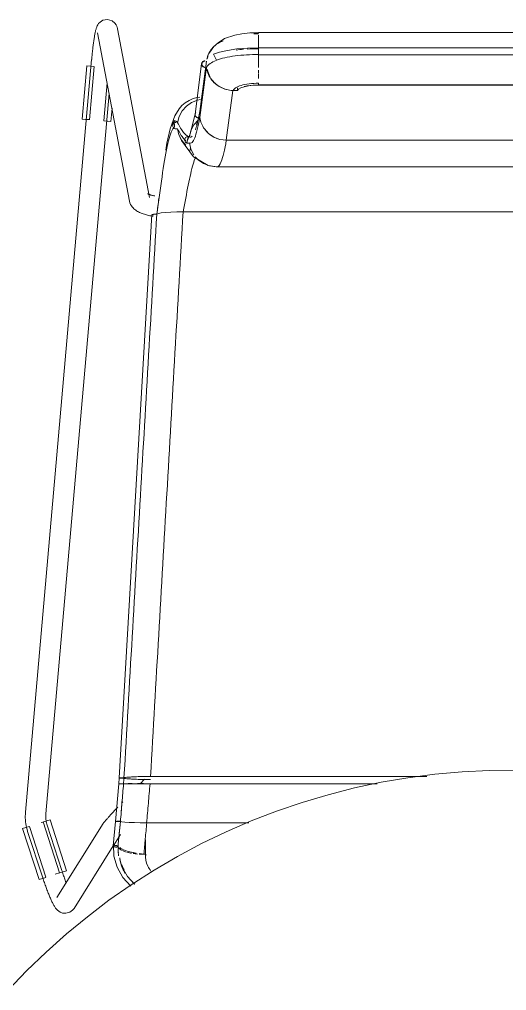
# Model space of a CAD drawing. Header units: millimetres. Extents: x 155927 to 295199, y -4084 to 97293.
# Drawn here: x 156995 to 157282, y 31478 to 32050 of the extents above; entities that cross this region are included whole.
import ezdxf

# ---------------------------------------------------------------- set-up
doc = ezdxf.new("R2010")
doc.units = ezdxf.units.MM
doc.header["$MEASUREMENT"] = 0
doc.layers.add('I-FURN', color=8, linetype='CONTINUOUS', lineweight=9)

msp = doc.modelspace()

# ---------------------------------------------------------------- linework, layer by layer
at = {"layer": 'I-FURN'}
for p, q in [((157044.49, 32049.49), (157042.84, 32048.45)), ((157047.25, 32049.97), (157044.49, 32049.49)), ((157050, 32049.14), (157047.25, 32049.97)), ((157050, 32049.14), (157051.58, 32047.81)), ((157040.22, 32043.36), (157040.12, 32042.93)), ((157040.33, 32043.77), (157040.22, 32043.36)), ((157040.43, 32044.18), (157040.33, 32043.77)), ((157040.55, 32044.57), (157040.43, 32044.18)), ((157040.67, 32044.97), (157040.55, 32044.57)), ((157040.82, 32045.37), (157040.67, 32044.97)), ((157040.98, 32045.8), (157040.82, 32045.37)), ((157041.2, 32046.28), (157040.98, 32045.8)), ((157041.5, 32046.84), (157041.2, 32046.28)), ((157041.98, 32047.54), (157041.5, 32046.84)), ((157042.84, 32048.45), (157041.98, 32047.54)), ((157051.58, 32047.81), (157052.33, 32046.73)), ((157052.33, 32046.73), (157052.7, 32045.93)), ((157052.7, 32045.93), (157052.92, 32045.31)), ((157052.92, 32045.31), (157053.05, 32044.8)), ((157053.05, 32044.8), (157053.14, 32044.38)), ((157071.95, 31945.09), (157053.14, 32044.38)), ((157039.18, 32037.7), (157039.09, 32037.08)), ((157039.27, 32038.3), (157039.18, 32037.7)), ((157039.36, 32038.89), (157039.27, 32038.3)), ((157039.46, 32039.46), (157039.36, 32038.89)), ((157039.55, 32040.01), (157039.46, 32039.46)), ((157039.64, 32040.54), (157039.55, 32040.01)), ((157039.74, 32041.06), (157039.64, 32040.54)), ((157039.83, 32041.55), (157039.74, 32041.06)), ((157039.93, 32042.03), (157039.83, 32041.55)), ((157040.02, 32042.49), (157039.93, 32042.03)), ((157040.12, 32042.93), (157040.02, 32042.49)), ((157041.35, 32042.14), (157060.16, 31942.85)), ((157116.11, 32038.66), (157112.23, 32036.27)), ((157122.16, 32040.78), (157116.11, 32038.66)), ((157126.19, 32041.57), (157122.16, 32040.78)), ((157131.02, 32042.08), (157126.19, 32041.57)), ((157136.05, 32042.19), (157131.02, 32042.08)), ((157136.05, 32042.19), (157136.05, 32042.02)), ((157430.9, 32042.19), (157136.05, 32042.19)), ((157136.05, 32041.89), (157136.05, 32042.17)), ((157136.05, 32038.95), (157136.05, 32040.7)), ((157136.05, 32036.09), (157136.05, 32038.67)), ((157038.48, 32032.36), (157038.4, 32031.65)), ((157038.57, 32033.07), (157038.48, 32032.36)), ((157038.65, 32033.77), (157038.57, 32033.07)), ((157038.74, 32034.46), (157038.65, 32033.77)), ((157038.82, 32035.14), (157038.74, 32034.46)), ((157038.91, 32035.8), (157038.82, 32035.14)), ((157039, 32036.45), (157038.91, 32035.8)), ((157039.09, 32037.08), (157039, 32036.45)), ((157109.75, 32033.97), (157107.08, 32030.07)), ((157112.23, 32036.27), (157109.75, 32033.97)), ((157123.38, 32032.57), (157117.76, 32031.73)), ((157129.5, 32033.06), (157123.38, 32032.57)), ((157136.05, 32033.15), (157129.5, 32033.06)), ((157136.05, 32035.94), (157136.05, 32032.91)), ((157136.05, 32032.91), (157136.05, 32035.92)), ((157430.9, 32033.15), (157136.05, 32033.15)), ((157136.05, 32029.3), (157136.05, 32033.15)), ((157136.05, 32033.15), (157136.05, 32033.09)), ((157136.05, 32033.09), (157136.05, 32032.89)), ((157136.05, 32032.89), (157136.05, 32032.58)), ((157136.05, 32032.58), (157136.05, 32032.19)), ((157136.05, 32032.19), (157136.05, 32031.74)), ((157037.87, 32026.3), (156998.92, 31582.97)), ((157037.88, 32026.45), (157037.87, 32026.3)), ((157037.95, 32027.21), (157037.88, 32026.45)), ((157038.02, 32027.96), (157037.95, 32027.21)), ((157038.09, 32028.7), (157038.02, 32027.96)), ((157038.17, 32029.45), (157038.09, 32028.7)), ((157038.25, 32030.19), (157038.17, 32029.45)), ((157038.32, 32030.92), (157038.25, 32030.19)), ((157038.4, 32031.65), (157038.32, 32030.92)), ((157107.08, 32030.07), (157106.98, 32029.88)), ((157113.07, 32030.63), (157109.62, 32029.47)), ((157109.62, 32029.47), (157111.38, 32025.93)), ((157117.76, 32031.73), (157113.07, 32030.63)), ((157136.05, 32031.74), (157136.05, 32031.25)), ((157136.05, 32031.25), (157136.05, 32030.75)), ((157136.05, 32030.75), (157136.05, 32030.28)), ((157136.05, 32030.28), (157136.05, 32029.86)), ((157136.05, 32029.86), (157136.05, 32029.53)), ((157136.05, 32029.53), (157136.05, 32029.3)), ((157136.05, 32029.22), (157136.05, 32025.41)), ((157136.05, 32025.41), (157136.05, 32029.22)), ((157136.05, 32029.19), (157430.9, 32029.19)), ((157032.3, 31991.28), (157035.06, 32022.69)), ((157035.06, 32022.69), (157037.1, 32022.51)), ((157036.53, 31990.91), (157039.29, 32022.32)), ((157037.1, 32022.51), (157039.16, 32022.33)), ((157102.59, 32023.88), (157098.74, 31994.11)), ((157105.41, 32021.9), (157101.57, 31992.2)), ((157105.43, 32025.44), (157101.59, 31995.75)), ((157104.98, 32021.91), (157104.66, 32019.47)), ((157136.05, 32021.66), (157136.05, 32025.21)), ((157136.05, 32018.19), (157136.05, 32020.03)), ((157136.05, 32015.2), (157136.05, 32017.67)), ((157046.95, 32012.64), (157044.98, 31990.16)), ((157123.69, 32009.7), (157123.69, 32008.03)), ((157123.69, 32009.7), (157123.69, 32008.05)), ((157123.69, 32008.03), (157124.33, 32008.89)), ((157124.33, 32008.89), (157125.68, 32009.68)), ((157125.68, 32009.68), (157127.67, 32010.35)), ((157127.67, 32010.35), (157130.16, 32010.86)), ((157130.16, 32010.86), (157133.01, 32011.18)), ((157133.01, 32011.18), (157136.05, 32011.29)), ((157136.05, 32011.35), (157136.05, 32011.94)), ((157430.9, 32011.35), (157136.05, 32011.35)), ((157136.05, 32011.29), (157430.9, 32011.29)), ((157010.88, 31581.92), (157048.16, 32006.27)), ((157097.55, 32003.3), (157095.18, 32002.27)), ((157100.05, 32003.96), (157097.55, 32003.3)), ((157101.47, 32004.11), (157100.05, 32003.96)), ((157117.12, 31978.82), (157120.98, 32008.1)), ((157120.98, 32008.1), (157123.69, 32008.03)), ((157049.21, 31989.79), (157049.9, 31997.69)), ((157091, 31999.21), (157089.27, 31997.25)), ((157092.98, 32000.89), (157091, 31999.21)), ((157093.59, 31998.87), (157091.11, 31996.04)), ((157095.18, 32002.27), (157092.98, 32000.89)), ((157096.68, 32001.04), (157093.59, 31998.87)), ((157100.19, 32002.45), (157096.68, 32001.04)), ((157101.93, 32002.81), (157100.19, 32002.45)), ((157100.2, 32002.44), (157101.94, 32002.81)), ((157086.76, 31993.13), (157084.09, 31985.51)), ((157089.27, 31997.25), (157086.76, 31993.13)), ((157089.37, 31992.72), (157088.47, 31989.09)), ((157091.11, 31996.04), (157089.37, 31992.72)), ((157098.75, 31994.19), (157095.79, 31982.57)), ((157098.79, 31994.34), (157098.72, 31993.87)), ((157098.72, 31993.87), (157098.79, 31993.41)), ((157098.98, 31994.78), (157098.79, 31994.34)), ((157098.79, 31993.41), (157098.98, 31992.96)), ((157099.27, 31995.17), (157098.98, 31994.78)), ((157098.98, 31992.96), (157099.28, 31992.58)), ((157099.28, 31992.58), (157099.66, 31992.28)), ((157099.66, 31992.28), (157100.11, 31992.09)), ((157100.11, 31992.09), (157100.6, 31992.01)), ((157100.34, 31990.24), (157101.71, 31996.53)), ((157100.6, 31992.01), (157101.1, 31992.05)), ((157034.34, 31991.1), (157032.3, 31991.28)), ((157036.4, 31990.92), (157034.34, 31991.1)), ((157047.16, 31989.97), (157045.1, 31990.15)), ((157049.21, 31989.79), (157047.16, 31989.97)), ((157085.67, 31987.88), (157085.59, 31987.39)), ((157085.59, 31987.39), (157085.65, 31986.9)), ((157085.6, 31987.39), (157085.67, 31987.87)), ((157085.66, 31986.9), (157085.6, 31987.39)), ((157085.65, 31986.9), (157085.84, 31986.44)), ((157085.84, 31986.45), (157085.66, 31986.9)), ((157085.67, 31987.87), (157085.87, 31988.33)), ((157085.86, 31988.33), (157085.67, 31987.88)), ((157086.13, 31986.04), (157085.84, 31986.45)), ((157085.84, 31986.44), (157086.12, 31986.04)), ((157086.16, 31988.72), (157085.86, 31988.33)), ((157085.87, 31988.33), (157086.17, 31988.72)), ((157086.12, 31986.04), (157086.5, 31985.72)), ((157086.51, 31985.73), (157086.13, 31986.04)), ((157086.55, 31989.03), (157086.16, 31988.72)), ((157086.17, 31988.72), (157086.55, 31989.03)), ((157087.56, 31990.02), (157086.4, 31990.34)), ((157086.4, 31990.34), (157086.59, 31986.49)), ((157087.01, 31989.23), (157086.55, 31989.03)), ((157086.55, 31989.03), (157087.01, 31989.22)), ((157087.01, 31989.22), (157087.5, 31989.3)), ((157087.5, 31989.3), (157087.01, 31989.23)), ((157088, 31989.26), (157088.47, 31989.09)), ((157088.47, 31989.09), (157088, 31989.26)), ((157098.08, 31987.83), (157096.32, 31984.44)), ((157100.58, 31990.71), (157098.08, 31987.83)), ((157099.58, 31987.8), (157100.34, 31990.24)), ((157084.09, 31985.51), (157082.2, 31976.99)), ((157086.5, 31985.72), (157086.95, 31985.52)), ((157086.96, 31985.52), (157086.51, 31985.73)), ((157086.95, 31985.52), (157087.44, 31985.43)), ((157087.45, 31985.43), (157086.96, 31985.52)), ((157087.44, 31985.43), (157087.94, 31985.45)), ((157087.95, 31985.46), (157087.45, 31985.43)), ((157087.94, 31985.45), (157088.42, 31985.61)), ((157088.42, 31985.61), (157087.95, 31985.46)), ((157089.21, 31981.99), (157088.42, 31985.61)), ((157088.42, 31985.61), (157089.2, 31981.99)), ((157089.2, 31981.99), (157090.84, 31978.67)), ((157090.85, 31978.67), (157089.21, 31981.99)), ((157090.79, 31978.59), (157089.9, 31980.34)), ((157093.14, 31980.33), (157092.84, 31979.92)), ((157092.85, 31979.92), (157093.14, 31980.32)), ((157093.14, 31980.32), (157093.52, 31980.64)), ((157093.52, 31980.64), (157093.14, 31980.33)), ((157093.52, 31980.64), (157093.97, 31980.84)), ((157093.97, 31980.84), (157093.52, 31980.64)), ((157095.79, 31982.57), (157093.62, 31977.25)), ((157094.75, 31981.01), (157093.92, 31977.12)), ((157093.97, 31980.84), (157094.46, 31980.92)), ((157094.46, 31980.92), (157093.97, 31980.84)), ((157094.46, 31980.92), (157094.96, 31980.88)), ((157094.96, 31980.89), (157094.46, 31980.92)), ((157095.43, 31980.72), (157094.96, 31980.89)), ((157094.96, 31980.88), (157095.43, 31980.72)), ((157096.32, 31984.44), (157095.43, 31980.72)), ((157104.2, 31985.44), (157106.69, 31982.7)), ((157106.69, 31982.7), (157109.8, 31980.62)), ((157109.8, 31980.62), (157113.35, 31979.3)), ((157082.2, 31976.99), (157081.46, 31972.92)), ((157097.78, 31969.05), (157090.79, 31978.59)), ((157090.84, 31978.67), (157093.25, 31975.83)), ((157093.25, 31975.83), (157090.85, 31978.67)), ((157092.59, 31978.97), (157092.66, 31979.46)), ((157092.65, 31979.46), (157092.59, 31978.97)), ((157092.66, 31978.48), (157092.59, 31978.97)), ((157092.59, 31978.97), (157092.65, 31978.48)), ((157092.84, 31979.92), (157092.65, 31979.46)), ((157092.65, 31978.48), (157092.84, 31978.02)), ((157092.66, 31979.46), (157092.85, 31979.92)), ((157092.85, 31978.02), (157092.66, 31978.48)), ((157092.84, 31978.02), (157093.14, 31977.62)), ((157093.14, 31977.62), (157092.85, 31978.02)), ((157093.52, 31977.3), (157093.14, 31977.62)), ((157093.14, 31977.62), (157093.52, 31977.3)), ((157093.97, 31977.1), (157093.52, 31977.3)), ((157093.52, 31977.3), (157093.97, 31977.1)), ((157094.46, 31977.02), (157093.97, 31977.1)), ((157093.97, 31977.1), (157094.46, 31977.02)), ((157094.96, 31977.06), (157094.46, 31977.02)), ((157094.46, 31977.02), (157094.96, 31977.05)), ((157095.43, 31977.22), (157094.96, 31977.06)), ((157094.96, 31977.05), (157095.43, 31977.22)), ((157095.43, 31977.22), (157096.32, 31973.5)), ((157113.35, 31979.3), (157117.12, 31978.82)), ((157449.83, 31978.82), (157117.12, 31978.82)), ((157117.12, 31978.82), (157449.83, 31978.82)), ((157096.32, 31973.5), (157098.07, 31970.11)), ((157098.08, 31970.11), (157096.33, 31973.5)), ((157106.43, 31963.94), (157097.78, 31969.05)), ((157100.59, 31967.24), (157098.84, 31969.08)), ((157098.84, 31969.07), (157100.58, 31967.23)), ((157100.58, 31967.23), (157103.72, 31965.06)), ((157103.72, 31965.07), (157100.59, 31967.24)), ((157106.58, 31963.87), (157103.4, 31965.24)), ((157107.29, 31963.7), (157103.72, 31965.07)), ((157103.72, 31965.06), (157107.29, 31963.7)), ((157111.62, 31963.07), (157106.58, 31963.87)), ((157111.08, 31963.23), (157107.29, 31963.7)), ((157107.29, 31963.7), (157111.08, 31963.23)), ((157455.86, 31963.23), (157111.08, 31963.23)), ((157111.08, 31963.23), (157455.86, 31963.23)), ((157111.62, 31963.07), (157416.42, 31963.07)), ((157070.73, 31947.32), (157070.76, 31947.3)), ((157070.76, 31947.3), (157070.83, 31947.26)), ((157070.83, 31947.26), (157070.92, 31947.21)), ((157070.92, 31947.21), (157071.07, 31947.14)), ((157071.07, 31947.14), (157071.27, 31947.05)), ((157071.27, 31947.05), (157071.5, 31946.95)), ((157071.5, 31946.95), (157071.77, 31946.85)), ((157071.77, 31946.85), (157072.07, 31946.75)), ((157072.07, 31946.75), (157072.41, 31946.64)), ((157072.41, 31946.64), (157072.77, 31946.53)), ((157072.77, 31946.53), (157073.17, 31946.42)), ((157073.17, 31946.42), (157073.59, 31946.32)), ((157073.59, 31946.32), (157074.03, 31946.21)), ((157074.03, 31946.21), (157074.5, 31946.11)), ((157074.5, 31946.11), (157075, 31946.02)), ((157060.16, 31942.85), (157060.42, 31941.87)), ((157060.42, 31941.87), (157060.79, 31940.97)), ((157060.79, 31940.97), (157061.22, 31940.18)), ((157054.07, 31603.1), (157073.35, 31935.01)), ((157061.22, 31940.18), (157061.71, 31939.49)), ((157061.71, 31939.49), (157062.22, 31938.9)), ((157062.22, 31938.9), (157062.74, 31938.38)), ((157062.74, 31938.38), (157063.27, 31937.92)), ((157063.27, 31937.92), (157063.8, 31937.52)), ((157063.8, 31937.52), (157064.34, 31937.16)), ((157064.34, 31937.16), (157064.88, 31936.84)), ((157064.88, 31936.84), (157065.41, 31936.55)), ((157065.41, 31936.55), (157065.96, 31936.28)), ((157065.96, 31936.28), (157066.52, 31936.03)), ((157066.52, 31936.03), (157067.09, 31935.79)), ((157067.09, 31935.79), (157067.68, 31935.57)), ((157067.68, 31935.57), (157068.27, 31935.37)), ((157068.27, 31935.37), (157068.87, 31935.17)), ((157068.87, 31935.17), (157069.49, 31934.99)), ((157069.49, 31934.99), (157070.12, 31934.82)), ((157070.12, 31934.82), (157070.76, 31934.65)), ((157070.76, 31934.65), (157071.42, 31934.5)), ((157073.42, 31934.95), (157073.35, 31935.01)), ((157073.36, 31935.01), (157073.42, 31934.95)), ((157073.6, 31934.9), (157073.89, 31934.86)), ((157073.89, 31934.86), (157073.6, 31934.9)), ((157073.92, 31935.15), (157073.62, 31935.11)), ((157073.62, 31935.11), (157073.92, 31935.15)), ((157073.89, 31934.86), (157074.27, 31934.82)), ((157074.27, 31934.82), (157073.89, 31934.86)), ((157074.31, 31935.19), (157073.92, 31935.15)), ((157073.92, 31935.15), (157074.3, 31935.19)), ((157074.3, 31935.19), (157074.76, 31935.21)), ((157074.76, 31935.21), (157074.31, 31935.19)), ((157075.25, 31935.22), (157074.76, 31935.21)), ((157074.76, 31935.21), (157075.25, 31935.22)), ((157075.75, 31935.21), (157075.25, 31935.22)), ((157075.25, 31935.22), (157075.75, 31935.21)), ((157076.22, 31935.2), (157075.75, 31935.21)), ((157075.75, 31935.21), (157076.22, 31935.2)), ((157076.22, 31935.2), (157077.12, 31935.6)), ((157077.12, 31935.6), (157076.22, 31935.2)), ((157077.12, 31935.6), (157078.86, 31935.96)), ((157078.87, 31935.96), (157077.12, 31935.6)), ((157078.87, 31935.96), (157081.33, 31936.27)), ((157081.37, 31936.27), (157078.87, 31935.96)), ((157081.36, 31936.27), (157084.42, 31936.51)), ((157084.47, 31936.51), (157081.37, 31936.27)), ((157088, 31936.67), (157084.47, 31936.51)), ((157084.47, 31936.51), (157087.94, 31936.66)), ((157088, 31936.67), (157091.69, 31936.72)), ((157091.77, 31936.72), (157088, 31936.67)), ((157475.17, 31936.72), (157091.77, 31936.72)), ((157091.77, 31936.72), (157475.25, 31936.72)), ((157071.42, 31934.5), (157072.09, 31934.36)), ((157072.09, 31934.36), (157072.77, 31934.22)), ((157072.77, 31934.22), (157073.46, 31934.1)), ((157073.46, 31934.1), (157074.16, 31933.98)), ((157054.06, 31603.1), (157053.8, 31599.74)), ((157054.13, 31603.13), (157054.07, 31603.1)), ((157054.07, 31603.1), (157054.14, 31603.07)), ((157054.32, 31603.15), (157054.13, 31603.13)), ((157054.14, 31603.07), (157054.33, 31603.04)), ((157054.61, 31603.17), (157054.32, 31603.15)), ((157054.33, 31603.04), (157054.62, 31603.02)), ((157055, 31603.19), (157054.61, 31603.17)), ((157054.62, 31603.02), (157055, 31603)), ((157055.45, 31603.2), (157055, 31603.19)), ((157055, 31603), (157055.45, 31602.99)), ((157055.94, 31603.21), (157055.45, 31603.2)), ((157055.45, 31602.99), (157055.94, 31602.99)), ((157056.43, 31603.21), (157055.94, 31603.21)), ((157055.94, 31602.99), (157056.44, 31602.99)), ((157056.9, 31603.2), (157056.43, 31603.21)), ((157056.44, 31602.99), (157056.91, 31603)), ((157057.79, 31603.41), (157056.9, 31603.2)), ((157056.91, 31603), (157057.81, 31602.79)), ((157059.54, 31603.6), (157057.79, 31603.41)), ((157057.81, 31602.79), (157059.56, 31602.6)), ((157062.04, 31603.76), (157059.54, 31603.6)), ((157065.17, 31603.89), (157062.04, 31603.76)), ((157068.74, 31603.96), (157065.17, 31603.89)), ((157072.52, 31603.99), (157068.74, 31603.96)), ((157235.12, 31603.99), (157072.52, 31603.99)), ((157072.52, 31603.99), (157235.12, 31603.99)), ((157224.01, 31603.24), (157208.24, 31600.55)), ((157239.88, 31605.3), (157224.01, 31603.24)), ((157255.81, 31606.73), (157239.88, 31605.3)), ((157271.79, 31607.52), (157255.81, 31606.73)), ((157287.79, 31607.66), (157271.79, 31607.52)), ((157051.97, 31577.54), (157053.79, 31599.74)), ((157053.86, 31599.74), (157053.79, 31599.74)), ((157053.79, 31599.74), (157053.86, 31599.74)), ((157053.86, 31599.74), (157053.8, 31599.74)), ((157053.8, 31599.74), (157053.86, 31599.74)), ((157054.05, 31599.73), (157053.86, 31599.74)), ((157053.86, 31599.74), (157054.05, 31599.74)), ((157054.05, 31599.74), (157053.86, 31599.74)), ((157053.86, 31599.74), (157054.05, 31599.73)), ((157054.05, 31599.74), (157054.35, 31599.74)), ((157054.34, 31599.74), (157054.05, 31599.74)), ((157054.34, 31599.73), (157054.05, 31599.73)), ((157054.05, 31599.73), (157054.34, 31599.73)), ((157054.73, 31599.75), (157054.34, 31599.74)), ((157054.72, 31599.73), (157054.34, 31599.73)), ((157054.34, 31599.73), (157054.72, 31599.73)), ((157054.35, 31599.74), (157054.73, 31599.75)), ((157055.18, 31599.73), (157054.72, 31599.73)), ((157054.72, 31599.73), (157055.17, 31599.73)), ((157054.73, 31599.75), (157055.18, 31599.75)), ((157055.18, 31599.75), (157054.73, 31599.75)), ((157055.17, 31599.73), (157055.66, 31599.73)), ((157055.18, 31599.75), (157055.67, 31599.75)), ((157055.67, 31599.75), (157055.18, 31599.75)), ((157055.67, 31599.73), (157055.18, 31599.73)), ((157055.66, 31599.73), (157056.16, 31599.73)), ((157055.67, 31599.75), (157056.17, 31599.75)), ((157056.17, 31599.75), (157055.67, 31599.75)), ((157056.16, 31599.73), (157055.67, 31599.73)), ((157056.63, 31599.73), (157056.16, 31599.73)), ((157056.16, 31599.73), (157056.63, 31599.73)), ((157056.17, 31599.75), (157056.64, 31599.75)), ((157056.64, 31599.75), (157056.17, 31599.75)), ((157057.52, 31599.72), (157056.63, 31599.73)), ((157056.63, 31599.73), (157057.52, 31599.72)), ((157059.26, 31599.7), (157057.52, 31599.72)), ((157057.52, 31599.72), (157059.26, 31599.7)), ((157059.28, 31599.77), (157057.53, 31599.76)), ((157057.54, 31599.76), (157059.29, 31599.77)), ((157059.26, 31599.7), (157061.77, 31599.69)), ((157061.77, 31599.69), (157059.27, 31599.7)), ((157061.78, 31599.79), (157059.28, 31599.77)), ((157059.29, 31599.77), (157061.79, 31599.79)), ((157059.56, 31602.6), (157062.06, 31602.43)), ((157064.9, 31599.68), (157061.77, 31599.69)), ((157061.77, 31599.69), (157064.9, 31599.68)), ((157062.06, 31602.43), (157065.18, 31602.31)), ((157068.47, 31599.68), (157064.9, 31599.68)), ((157064.9, 31599.68), (157068.47, 31599.68)), ((157064.91, 31599.79), (157068.47, 31599.8)), ((157068.46, 31599.8), (157064.91, 31599.79)), ((157065.18, 31602.31), (157068.73, 31602.23)), ((157069.03, 31602.35), (157066.46, 31599.68)), ((157072.26, 31599.67), (157068.47, 31599.68)), ((157068.47, 31599.68), (157072.26, 31599.67)), ((157068.73, 31602.23), (157072.41, 31602.2)), ((157205.89, 31599.67), (157072.26, 31599.67)), ((157072.26, 31599.67), (157205.89, 31599.67)), ((157192.59, 31597.23), (157177.09, 31593.28)), ((157208.24, 31600.55), (157192.59, 31597.23)), ((157177.09, 31593.28), (157161.75, 31588.72)), ((157052.88, 31585.53), (157053.34, 31586.01)), ((157055.7, 31588.5), (157056.18, 31589)), ((157161.75, 31588.72), (157146.61, 31583.55)), ((156998.84, 31581.83), (156998.81, 31580.69)), ((156998.81, 31580.69), (156998.83, 31579.55)), ((156998.92, 31582.97), (156998.84, 31581.83)), ((157010.81, 31580.58), (157010.83, 31581.24)), ((157010.82, 31579.92), (157010.81, 31580.58)), ((157010.86, 31579.25), (157010.82, 31579.92)), ((157010.83, 31581.24), (157010.87, 31581.9)), ((157010.87, 31581.9), (157010.88, 31581.92)), ((157047.54, 31579.72), (157047.84, 31580.06)), ((157047.84, 31580.06), (157048.15, 31580.41)), ((157048.15, 31580.41), (157048.48, 31580.77)), ((157048.48, 31580.77), (157048.83, 31581.15)), ((157048.83, 31581.15), (157049.18, 31581.54)), ((157049.18, 31581.54), (157049.55, 31581.94)), ((157049.55, 31581.94), (157049.93, 31582.36)), ((157049.93, 31582.36), (157050.32, 31582.78)), ((157050.32, 31582.78), (157050.73, 31583.22)), ((157050.73, 31583.22), (157051.14, 31583.66)), ((157051.14, 31583.66), (157051.56, 31584.12)), ((157051.56, 31584.12), (157051.99, 31584.58)), ((157051.99, 31584.58), (157052.43, 31585.05)), ((157052.43, 31585.05), (157052.88, 31585.53)), ((157146.61, 31583.55), (157131.69, 31577.77)), ((156998.83, 31579.55), (156998.89, 31578.41)), ((156998.89, 31578.41), (156998.99, 31577.27)), ((156998.99, 31577.27), (156999.14, 31576.14)), ((156999.14, 31576.14), (156999.34, 31575.02)), ((156999.16, 31573.92), (157001.13, 31574.56)), ((156999.34, 31575.02), (156999.58, 31573.9)), ((157010.94, 31544.59), (157001.25, 31574.6)), ((157008.06, 31576.79), (157009.22, 31577.17)), ((157009.32, 31577.2), (157019.01, 31547.19)), ((157009.44, 31577.24), (157011.41, 31577.88)), ((157010.92, 31578.6), (157010.86, 31579.25)), ((157011.01, 31577.94), (157010.92, 31578.6)), ((157011.12, 31577.29), (157011.01, 31577.94)), ((157011.26, 31576.64), (157011.12, 31577.29)), ((157011.43, 31576), (157011.26, 31576.64)), ((157011.41, 31577.88), (157013.36, 31578.51)), ((157011.62, 31575.37), (157011.43, 31576)), ((157020.33, 31548.55), (157011.62, 31575.37)), ((157023.05, 31548.5), (157013.36, 31578.51)), ((157044.72, 31576.27), (157017.41, 31532.69)), ((157044.72, 31576.27), (157044.93, 31576.6)), ((157044.93, 31576.6), (157045.11, 31576.85)), ((157045.11, 31576.85), (157045.29, 31577.08)), ((157045.29, 31577.08), (157045.46, 31577.3)), ((157045.46, 31577.3), (157045.64, 31577.53)), ((157045.64, 31577.53), (157045.83, 31577.76)), ((157045.83, 31577.76), (157046.03, 31578)), ((157046.03, 31578), (157046.25, 31578.25)), ((157046.25, 31578.25), (157046.48, 31578.52)), ((157046.48, 31578.52), (157046.72, 31578.8)), ((157046.72, 31578.8), (157046.98, 31579.09)), ((157046.98, 31579.09), (157047.25, 31579.4)), ((157047.25, 31579.4), (157047.54, 31579.72)), ((157050.54, 31563.05), (157051.96, 31577.54)), ((157052.03, 31577.56), (157051.96, 31577.54)), ((157051.96, 31577.54), (157052.03, 31577.51)), ((157051.97, 31577.54), (157052.03, 31577.56)), ((157052.04, 31577.51), (157051.97, 31577.54)), ((157052.22, 31577.59), (157052.03, 31577.56)), ((157052.03, 31577.56), (157052.22, 31577.59)), ((157052.03, 31577.51), (157052.22, 31577.49)), ((157052.51, 31577.61), (157052.22, 31577.59)), ((157052.22, 31577.59), (157052.51, 31577.61)), ((157052.22, 31577.49), (157052.52, 31577.47)), ((157052.52, 31577.47), (157052.23, 31577.49)), ((157052.52, 31577.47), (157052.9, 31577.45)), ((157052.91, 31577.45), (157052.52, 31577.47)), ((157053.34, 31577.64), (157052.89, 31577.63)), ((157052.89, 31577.63), (157053.34, 31577.64)), ((157052.9, 31577.45), (157053.35, 31577.44)), ((157053.36, 31577.44), (157052.91, 31577.45)), ((157053.83, 31577.64), (157053.34, 31577.64)), ((157053.34, 31577.64), (157053.84, 31577.64)), ((157053.35, 31577.44), (157053.85, 31577.43)), ((157053.85, 31577.43), (157053.36, 31577.44)), ((157054.33, 31577.64), (157053.83, 31577.64)), ((157053.84, 31577.64), (157054.33, 31577.64)), ((157053.85, 31577.43), (157054.34, 31577.44)), ((157054.35, 31577.44), (157053.85, 31577.43)), ((157054.8, 31577.63), (157054.33, 31577.64)), ((157054.33, 31577.64), (157054.8, 31577.63)), ((157054.34, 31577.44), (157054.81, 31577.45)), ((157054.82, 31577.45), (157054.35, 31577.44)), ((157054.81, 31577.45), (157055.71, 31577.25)), ((157055.7, 31577.25), (157054.82, 31577.45)), ((157057.42, 31577.08), (157055.7, 31577.25)), ((157055.71, 31577.25), (157057.44, 31577.07)), ((157059.88, 31576.92), (157057.44, 31577.07)), ((157057.44, 31577.07), (157059.92, 31576.92)), ((157062.95, 31576.81), (157059.92, 31576.92)), ((157059.92, 31576.92), (157063.02, 31576.81)), ((157066.46, 31576.74), (157063.02, 31576.81)), ((157063.02, 31576.81), (157066.45, 31576.73)), ((157066.55, 31576.73), (157070.31, 31576.71)), ((157070.19, 31576.71), (157066.55, 31576.73)), ((157070.31, 31576.71), (157130.43, 31576.71)), ((157130.43, 31576.71), (157070.31, 31576.71)), ((157131.69, 31577.77), (157117.01, 31571.41)), ((156997.21, 31573.29), (156999.16, 31573.92)), ((157006.9, 31543.28), (156997.21, 31573.29)), ((156999.58, 31573.9), (156999.86, 31572.79)), ((156999.86, 31572.79), (157000.19, 31571.7)), ((157000.19, 31571.7), (157000.21, 31571.66)), ((157000.21, 31571.66), (157008.92, 31544.84)), ((157050.85, 31563.45), (157054.88, 31569.9)), ((157117.01, 31571.41), (157102.6, 31564.46)), ((157027.58, 31526.32), (157050.61, 31563.08)), ((157050.66, 31563.94), (157050.95, 31557.03)), ((157069.61, 31566.67), (157069.61, 31556.91)), ((157102.6, 31564.46), (157088.48, 31556.94)), ((157050.95, 31557.03), (157052.83, 31550.51)), ((157069.66, 31558.16), (157068.62, 31558.16)), ((157088.48, 31556.94), (157074.67, 31548.86)), ((157016.43, 31546.36), (157018.91, 31547.16)), ((157021.1, 31547.87), (157019.13, 31547.23)), ((157020.44, 31548.22), (157020.33, 31548.55)), ((157020.67, 31547.53), (157020.44, 31548.22)), ((157020.9, 31546.84), (157020.67, 31547.53)), ((157021.13, 31546.15), (157020.9, 31546.84)), ((157023.05, 31548.5), (157021.1, 31547.87)), ((157021.36, 31545.47), (157021.13, 31546.15)), ((157052.83, 31550.51), (157056.21, 31544.5)), ((157055.53, 31550.91), (157058.9, 31545.08)), ((157074.67, 31548.86), (157061.19, 31540.24)), ((157008.85, 31543.91), (157006.9, 31543.28)), ((157010.82, 31544.55), (157008.85, 31543.91)), ((157009.07, 31544.38), (157008.92, 31544.84)), ((157009.31, 31543.64), (157009.07, 31544.38)), ((157009.56, 31542.91), (157009.31, 31543.64)), ((157009.81, 31542.17), (157009.56, 31542.91)), ((157010.06, 31541.45), (157009.81, 31542.17)), ((157010.31, 31540.72), (157010.06, 31541.45)), ((157010.57, 31540.01), (157010.31, 31540.72)), ((157010.82, 31539.3), (157010.57, 31540.01)), ((157021.6, 31544.8), (157021.36, 31545.47)), ((157021.83, 31544.13), (157021.6, 31544.8)), ((157022.07, 31543.48), (157021.83, 31544.13)), ((157022.31, 31542.83), (157022.07, 31543.48)), ((157022.54, 31542.19), (157022.31, 31542.83)), ((157022.77, 31541.57), (157022.54, 31542.19)), ((157061.19, 31540.24), (157048.07, 31531.09)), ((157056.21, 31544.5), (157060.96, 31539.35)), ((157058.9, 31545.08), (157063.16, 31540.61)), ((157011.08, 31538.6), (157010.82, 31539.3)), ((157011.33, 31537.91), (157011.08, 31538.6)), ((157011.58, 31537.24), (157011.33, 31537.91)), ((157011.84, 31536.57), (157011.58, 31537.24)), ((157012.09, 31535.92), (157011.84, 31536.57)), ((157012.34, 31535.28), (157012.09, 31535.92)), ((157012.59, 31534.65), (157012.34, 31535.28)), ((157012.84, 31534.04), (157012.59, 31534.65)), ((157013.09, 31533.45), (157012.84, 31534.04)), ((157013.34, 31532.87), (157013.09, 31533.45)), ((157013.58, 31532.3), (157013.34, 31532.87)), ((157013.82, 31531.76), (157013.58, 31532.3)), ((157014.06, 31531.23), (157013.82, 31531.76)), ((157014.29, 31530.72), (157014.06, 31531.23)), ((157014.52, 31530.23), (157014.29, 31530.72)), ((157014.76, 31529.76), (157014.52, 31530.23)), ((157014.98, 31529.3), (157014.76, 31529.76)), ((157015.21, 31528.86), (157014.98, 31529.3)), ((157015.44, 31528.44), (157015.21, 31528.86)), ((157015.67, 31528.03), (157015.44, 31528.44)), ((157048.07, 31531.09), (157035.33, 31521.41)), ((157015.91, 31527.63), (157015.67, 31528.03)), ((157016.15, 31527.23), (157015.91, 31527.63)), ((157016.41, 31526.85), (157016.15, 31527.23)), ((157016.68, 31526.46), (157016.41, 31526.85)), ((157017, 31526.05), (157016.68, 31526.46)), ((157017.37, 31525.63), (157017, 31526.05)), ((157017.83, 31525.16), (157017.37, 31525.63)), ((157018.46, 31524.64), (157017.83, 31525.16)), ((157019.37, 31524.08), (157018.46, 31524.64)), ((157020.75, 31523.56), (157019.37, 31524.08)), ((157022.73, 31523.38), (157020.75, 31523.56)), ((157024.95, 31523.97), (157022.73, 31523.38)), ((157026.69, 31525.19), (157024.95, 31523.97)), ((157026.69, 31525.19), (157027.58, 31526.32)), ((157035.33, 31521.41), (157022.98, 31511.24)), ((157022.98, 31511.24), (157011.05, 31500.58)), ((157011.05, 31500.58), (156999.56, 31489.45)), ((156999.56, 31489.45), (156988.52, 31477.87))]:
    msp.add_line(p, q, dxfattribs=at)
for centre, major_axis, ratio, start_param, end_param in [((157136.05, 32037.91), (-12.4, 0), 0.287441, 4.712389, 4.932602), ((157136.05, 32026.44), (0, 15.75), 0.000004, 2.669107, 2.851347), ((157100.69, 31993.88), (1.96, 0), 0.955139, 2.379629, 4.923331), ((157117.25, 31993.89), (15.78, 0), 0.955139, 3.254129, 3.495629), ((157117.25, 31993.89), (15.78, 0), 0.955139, 3.495799, 3.737346), ((157117.25, 31993.89), (15.78, 0), 0.955139, 3.737469, 4.704147)]:
    msp.add_ellipse(centre, major_axis=major_axis, ratio=ratio, start_param=start_param, end_param=end_param, dxfattribs=at)
for points in [[(157131.45, 32041.91), (157132.92, 32042.04), (157134.47, 32042.11), (157136.05, 32042.1)], [(157122.89, 32031.94), (157124.3, 32032.12), (157125.75, 32032.29), (157127.23, 32032.4)], [(157129.45, 32032.52), (157131.63, 32032.63), (157133.83, 32032.66), (157136.05, 32032.62)], [(157105.88, 32026.78), (157106.04, 32027.46), (157106.24, 32028.13), (157106.49, 32028.79)], [(157105.41, 32021.9), (157105.56, 32020.66), (157106.14, 32018.28), (157107.91, 32014.94), (157110.43, 32012.11), (157113.58, 32009.92), (157117.18, 32008.5), (157119.68, 32008.14), (157120.98, 32008.1)], [(157105.62, 32021.89), (157105.97, 32022.62), (157107.28, 32024.03), (157109.74, 32025.29), (157111.21, 32025.86)], [(157107.4, 32016.39), (157106.7, 32017.65), (157106.3, 32019.01), (157105.96, 32020.4)], [(157110.76, 32012.21), (157109.81, 32013.05), (157108.87, 32013.96), (157108.25, 32015.02)], [(157121.22, 32008.11), (157121.35, 32008.67), (157122.3, 32009.77), (157125.62, 32011.17), (157130.42, 32012.13), (157134.15, 32012.39), (157136.05, 32012.42)], [(157135.21, 32011.34), (157132.43, 32011.29), (157129.88, 32010.93), (157127.67, 32010.4)], [(157095.43, 31977.22), (157096.45, 31976.67), (157098.5, 31978.64), (157100.55, 31986.7), (157101.57, 31992.2)], [(157098.97, 31984.88), (157099.62, 31986.77), (157100.28, 31989.58), (157100.94, 31992.62)], [(157095.43, 31980.72), (157095.98, 31980.43), (157096.52, 31980.57), (157097.06, 31981.14)], [(157095.82, 31972.75), (157095.88, 31973.22), (157095.93, 31973.69), (157095.99, 31974.15)], [(157111.08, 31963.23), (157111.26, 31963.13), (157111.44, 31963.08), (157111.62, 31963.07)], [(157076.24, 31935.21), (157076.63, 31938.33), (157077.03, 31941.49), (157077.42, 31944.61)], [(157076.22, 31935.2), (157073, 31879.96), (157066.56, 31769.36), (157060.12, 31658.6), (157056.9, 31603.2)], [(157082.11, 31770.48), (157085.3, 31825.94), (157088.5, 31881.36), (157091.69, 31936.72)], [(157072.52, 31603.99), (157075.72, 31659.52), (157078.91, 31715.05), (157082.11, 31770.48)], [(157056.91, 31603), (157056.31, 31602.98), (157054.81, 31602.98), (157054.06, 31603.06), (157054.06, 31603.1)], [(157056.63, 31599.73), (157056.68, 31600.31), (157056.77, 31601.46), (157056.86, 31602.62), (157056.9, 31603.2)], [(157056.64, 31599.75), (157056.68, 31600.29), (157056.77, 31601.37), (157056.86, 31602.46), (157056.91, 31603)], [(157056.63, 31599.73), (157056.33, 31596.01), (157055.72, 31588.58), (157055.12, 31581.15), (157054.82, 31577.45)], [(157071.23, 31588.18), (157071.57, 31592.01), (157071.91, 31595.84), (157072.26, 31599.67)], [(157070.19, 31576.71), (157070.54, 31580.53), (157070.88, 31584.35), (157071.23, 31588.18)], [(157053.38, 31562.49), (157053.62, 31564.93), (157054.1, 31569.88), (157054.58, 31574.92), (157054.81, 31577.45)], [(157054.1, 31570.55), (157054.33, 31572.83), (157054.55, 31575.13), (157054.78, 31577.44)], [(157068.62, 31558.16), (157068.87, 31561.18), (157069.42, 31567.32), (157070.01, 31573.57), (157070.31, 31576.71)], [(157050.73, 31563.79), (157050.77, 31563.75), (157050.89, 31563.66), (157051.19, 31563.52), (157051.57, 31563.41), (157052.03, 31563.31), (157052.52, 31563.25), (157053.02, 31563.21), (157053.33, 31563.22), (157053.48, 31563.22)], [(157055.93, 31560.32), (157055.23, 31560.65), (157054.09, 31561.35), (157053.52, 31562.1), (157053.38, 31562.49)], [(157053.42, 31561.66), (157053.44, 31560.76), (157053.5, 31559.86), (157053.6, 31558.97)], [(157053.72, 31557.21), (157053.53, 31558.44), (157053.49, 31559.7), (157053.49, 31560.96)], [(157054.39, 31562.14), (157054.8, 31561.81), (157055.32, 31561.49), (157055.96, 31561.18)], [(157056.21, 31561.06), (157056.84, 31560.77), (157057.59, 31560.49), (157058.41, 31560.23)], [(157058.36, 31559.44), (157057.63, 31559.64), (157056.99, 31559.88), (157056.39, 31560.12)], [(157061.41, 31558.76), (157060.57, 31558.9), (157059.76, 31559.07), (157059.02, 31559.25)], [(157064.9, 31558.32), (157064, 31558.4), (157063.11, 31558.5), (157062.26, 31558.62)], [(157065.78, 31558.57), (157066.25, 31558.51), (157066.72, 31558.45), (157067.2, 31558.4)], [(157068.62, 31558.16), (157067.67, 31558.16), (157066.74, 31558.2), (157065.83, 31558.25)], [(157069.61, 31556.64), (157069.6, 31557.14), (157069.62, 31557.65), (157069.66, 31558.16)], [(157063.22, 31540.63), (157062.76, 31541.02), (157062.29, 31541.41), (157061.84, 31541.81)]]:
    msp.add_open_spline(points, degree=3, dxfattribs=at)
for points, knots in [([(157110.54, 32034.7), (157109.6, 32033.91), (157107.92, 32032.09), (157106.32, 32029.28), (157105.86, 32027.37), (157105.7, 32026.63)], [0.5, 0.5, 0.5, 0.5, 0.6666667, 0.8333333, 0.9365189, 0.9365189, 0.9365189, 0.9365189]), ([(157115.18, 32037.35), (157114.66, 32037.16), (157113.32, 32036.6), (157112.06, 32035.86), (157111.33, 32035.33)], [0.260519, 0.260519, 0.260519, 0.260519, 0.3333333, 0.4544474, 0.4544474, 0.4544474, 0.4544474]), ([(157111.38, 32025.93), (157112.8, 32026.47), (157116.13, 32027.47), (157122.19, 32028.56), (157129.05, 32029.19), (157133.7, 32029.27), (157136.05, 32029.22)], [0.3397465, 0.3397465, 0.3397465, 0.3397465, 0.5, 0.6666667, 0.8333333, 0.9999948, 0.9999948, 0.9999948, 0.9999948]), ([(157104.56, 32025.49), (157104.42, 32025.49), (157104.19, 32025.47), (157103.9, 32025.4), (157103.63, 32025.31), (157103.32, 32025.12), (157103, 32024.84), (157102.76, 32024.48), (157102.63, 32024.13), (157102.58, 32023.82), (157102.58, 32023.54), (157102.61, 32023.28), (157102.68, 32023.03), (157102.8, 32022.77), (157102.99, 32022.47), (157103.31, 32022.14), (157103.71, 32021.9), (157104.06, 32021.79), (157104.32, 32021.74), (157104.49, 32021.72), (157104.56, 32021.72)], [0.1111111, 0.1111111, 0.1111111, 0.1111111, 0.1666667, 0.1944444, 0.2222222, 0.2777778, 0.3333333, 0.3888889, 0.4444444, 0.4791667, 0.5138889, 0.5486111, 0.5833333, 0.6180556, 0.6527778, 0.7222222, 0.7916667, 0.8263889, 0.8611111, 0.8888889, 0.8888889, 0.8888889, 0.8888889]), ([(157104.16, 32021.81), (157104.04, 32021.85), (157103.81, 32021.95), (157103.4, 32022.23), (157102.94, 32022.77), (157102.69, 32023.64), (157102.92, 32024.43), (157103.31, 32024.94), (157103.7, 32025.23), (157104.16, 32025.42), (157104.49, 32025.46), (157104.65, 32025.47)], [-0.8125, -0.8125, -0.8125, -0.8125, -0.765625, -0.71875, -0.625, -0.5, -0.375, -0.3125, -0.25, -0.1875, -0.125, -0.125, -0.125, -0.125]), ([(157117.44, 32008.65), (157116.21, 32008.98), (157113.98, 32009.91), (157111.75, 32011.2), (157110.81, 32011.93)], [-0.8333333, -0.8333333, -0.8333333, -0.8333333, -0.6666667, -0.513089, -0.513089, -0.513089, -0.513089]), ([(157076.22, 31935.2), (157077.24, 31942.75), (157079.27, 31957.96), (157082.32, 31976.4), (157084.76, 31984.7), (157086.18, 31986.29), (157086.59, 31986.49)], [0, 0, 0, 0, 0.25, 0.5, 0.75, 0.8499411, 0.8499411, 0.8499411, 0.8499411]), ([(157084.7, 31986.88), (157084.93, 31987.51), (157086.19, 31990.42), (157087.45, 31990.65), (157088.47, 31989.09)], [0.6929173, 0.6929173, 0.6929173, 0.6929173, 0.75, 1, 1, 1, 1]), ([(157088.47, 31989.09), (157089.63, 31986.69), (157091.72, 31983.26), (157093.82, 31981.48), (157094.75, 31981.01)], [0, 0, 0, 0, 0.5, 0.9025383, 0.9025383, 0.9025383, 0.9025383]), ([(157088.42, 31985.61), (157089.59, 31983.2), (157091.21, 31980.54), (157092.84, 31978.87), (157093.3, 31978.48)], [0, 0, 0, 0, 0.5, 0.6963068, 0.6963068, 0.6963068, 0.6963068]), ([(157111.62, 31963.07), (157112.45, 31963.07), (157114.28, 31965.46), (157116.11, 31973.1), (157117.12, 31978.82)], [0.0892847, 0.0892847, 0.0892847, 0.0892847, 0.5, 1, 1, 1, 1]), ([(157091.77, 31936.72), (157092.75, 31942.11), (157094.69, 31952.89), (157097.08, 31963.39), (157098.49, 31967.56), (157098.92, 31968.64)], [0, 0, 0, 0, 0.25, 0.5, 0.6122248, 0.6122248, 0.6122248, 0.6122248]), ([(157054.06, 31603.1), (157054.06, 31603.12), (157054.2, 31603.14), (157054.59, 31603.18), (157054.98, 31603.19), (157055.44, 31603.2), (157055.93, 31603.21), (157056.43, 31603.21), (157056.75, 31603.2), (157056.9, 31603.2)], [-0.498493, -0.498493, -0.498493, -0.498493, -0.375, -0.3125, -0.25, -0.1875, -0.125, -0.0625, 0, 0, 0, 0]), ([(157056.9, 31603.2), (157057.18, 31603.34), (157058.57, 31603.55), (157061.93, 31603.77), (157065.09, 31603.9), (157068.7, 31603.97), (157071.25, 31603.99), (157072.52, 31603.99)], [-1, -1, -1, -1, -0.666667, -0.5, -0.333333, -0.166667, 0, 0, 0, 0]), ([(157072.41, 31602.2), (157069.9, 31602.21), (157066.13, 31602.26), (157061.94, 31602.43), (157058.59, 31602.65), (157057.2, 31602.85), (157056.91, 31603)], [-0.996036, -0.996036, -0.996036, -0.996036, -0.6666667, -0.5, -0.3333333, 0, 0, 0, 0]), ([(157056.64, 31599.75), (157056.33, 31596.06), (157055.89, 31590.72), (157055.45, 31585.39), (157055.31, 31583.74)], [0, 0, 0, 0, 0.5, 0.7233886, 0.7233886, 0.7233886, 0.7233886]), ([(157053.38, 31562.49), (157053.24, 31562.47), (157052.95, 31562.44), (157052.53, 31562.42), (157052.16, 31562.43), (157051.86, 31562.46), (157051.59, 31562.49), (157051.34, 31562.54), (157051.12, 31562.6), (157050.92, 31562.67), (157050.73, 31562.77), (157050.62, 31562.85), (157050.59, 31562.9)], [0, 0, 0, 0, 0.0555556, 0.1111111, 0.1666667, 0.1944444, 0.2222222, 0.2777778, 0.3055556, 0.3333333, 0.3888889, 0.4444444, 0.4444444, 0.4444444, 0.4444444]), ([(157058.83, 31560.07), (157059.82, 31559.76), (157061.53, 31559.33), (157063.4, 31558.94), (157064.08, 31558.82)], [-0.5, -0.5, -0.5, -0.5, -0.3333333, -0.2410291, -0.2410291, -0.2410291, -0.2410291]), ([(157072.77, 31548.26), (157072.01, 31549.17), (157070.08, 31552.17), (157069.45, 31555.77), (157069.66, 31558.16)], [0.5, 0.5, 0.5, 0.5, 0.6666667, 1, 1, 1, 1]), ([(157057.59, 31547.03), (157057.02, 31547.92), (157055.35, 31550.74), (157054.74, 31553.85), (157054.45, 31555.99)], [0.591443, 0.591443, 0.591443, 0.591443, 0.6666667, 0.8236682, 0.8236682, 0.8236682, 0.8236682]), ([(157054.46, 31554.88), (157054.85, 31553.54), (157055.58, 31551.58), (157056.59, 31549.75), (157056.94, 31549.18)], [0.2297626, 0.2297626, 0.2297626, 0.2297626, 0.3333333, 0.3824546, 0.3824546, 0.3824546, 0.3824546])]:
    msp.add_open_spline(points, degree=3, knots=knots, dxfattribs=at)

doc.saveas('drawing.dxf')
